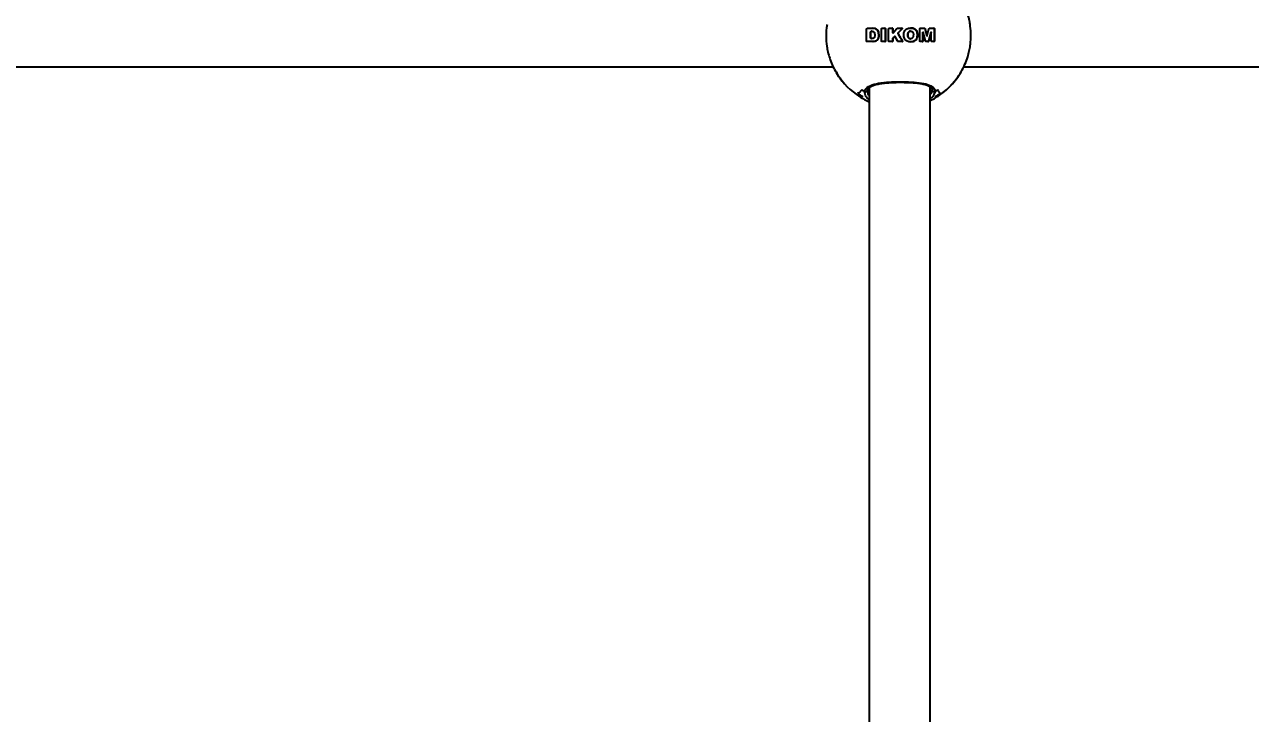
# Model space of a CAD drawing. Header units: millimetres. Extents: x -3362 to 2982, y -2844 to 2289.
# Drawn here: x -501 to -179.4, y 161 to 341.7 of the extents above; entities that cross this region are included whole.
import ezdxf

# ---------------------------------------------------------------- set-up
doc = ezdxf.new("R2010")
doc.units = ezdxf.units.MM
doc.layers.add('DIKOM_ОБЪЕКТ', color=7, linetype='Continuous')
doc.layers.add('DIKOM_РАЗМЕР_ЗОНА', color=7, linetype='Continuous')
doc.styles.add('style1', font='arial.ttf', dxfattribs={"width": 0.8})
doc.dimstyles.new('1-50', dxfattribs={"dimtxt": 300, "dimasz": 200, "dimexe": 100, "dimexo": 0, "dimgap": 100, "dimtad": 1, "dimdec": 0, "dimtxsty": 'style1', "dimcen": 0, "dimclrd": 7, "dimclre": 7, "dimadec": 1, "dimazin": 2, "dimtfac": 1, "dimtdec": 0, "dimtmove": 0, "dimatfit": 3, "dimfxl": 0, "dimlwd": 25, "dimlwe": 18, "dimarcsym": 0})

# ---------------------------------------------------------------- blocks, each defined once
blk = doc.blocks.new('*D1')
at = {"layer": 'Defpoints', "color": 0, "transparency": 16777216}
for p in [(-2911.71, 2288.6), (542, 2288.6), (182.22, -2211.4)]:
    blk.add_point(p, dxfattribs=at)
at = {"layer": 'DIKOM_РАЗМЕР_ЗОНА', "color": 7, "lineweight": 18, "transparency": 16777216}
for p, q in [((542, 2288.6), (-3011.71, 2288.6)), ((182.22, -2211.4), (-3011.71, -2211.4))]:
    blk.add_line(p, q, dxfattribs=at)
at = {"layer": 'DIKOM_РАЗМЕР_ЗОНА', "color": 7, "lineweight": 25, "transparency": 16777216}
blk.add_line((-2911.71, -2011.4), (-2911.71, 2088.6), dxfattribs=at)
at = {"layer": 'DIKOM_РАЗМЕР_ЗОНА', "color": 7, "transparency": 16777216}
for points in [[(-2945.05, 2088.6), (-2878.38, 2088.6), (-2911.71, 2288.6)], [(-2945.05, -2011.4), (-2878.38, -2011.4), (-2911.71, -2211.4)]]:
    blk.add_solid(points, dxfattribs=at)
at = {"layer": 'DIKOM_РАЗМЕР_ЗОНА', "color": 0, "transparency": 16777216, "insert": (-3164.89, 38.6), "char_height": 300, "attachment_point": 5, "rotation": 90, "style": 'style1'}
blk.add_mtext('4500', dxfattribs=at)

msp = doc.modelspace()

# ---------------------------------------------------------------- linework, layer by layer
at = {"layer": 'DIKOM_ОБЪЕКТ'}
for p, q in [((-280.15, 340.62), (-280.05, 340.72)), ((-280.15, 337.45), (-280.15, 340.57)), ((-280.05, 340.72), (-279.94, 340.76)), ((-279.94, 340.76), (-279.85, 340.77)), ((-279.85, 340.77), (-278.51, 340.77)), ((-279.04, 339.77), (-279.04, 338.25)), ((-279.04, 338.25), (-279.04, 339.77)), ((-279.04, 339.77), (-279.04, 339.77)), ((-279.04, 338.25), (-279.04, 338.25)), ((-278.81, 338.05), (-278.81, 338.05)), ((-278.8, 339.97), (-278.8, 339.97)), ((-278.79, 339.97), (-278.61, 339.97)), ((-278.41, 338.08), (-278.79, 338.05)), ((-278.78, 339.97), (-278.78, 339.97)), ((-278.78, 338.05), (-278.78, 338.05)), ((-278.51, 340.77), (-277.8, 340.67)), ((-277.8, 340.67), (-278.51, 340.77)), ((-278.2, 339.81), (-278.11, 339.71)), ((-277.8, 340.67), (-277.65, 340.61)), ((-277.65, 340.61), (-277.8, 340.67)), ((-277.8, 340.67), (-277.8, 340.67)), ((-277.65, 340.61), (-277.13, 340.14)), ((-277.14, 340.14), (-277.65, 340.61)), ((-277.65, 340.61), (-277.65, 340.61)), ((-276.94, 339.7), (-277.14, 340.14)), ((-277.14, 340.14), (-277.13, 340.14)), ((-277.13, 340.14), (-276.94, 339.7)), ((-276.99, 338.15), (-276.86, 338.73)), ((-276.99, 338.15), (-276.98, 338.15)), ((-276.86, 338.73), (-276.98, 338.15)), ((-276.94, 339.7), (-276.86, 338.73)), ((-276.86, 338.73), (-276.94, 339.7)), ((-276.94, 339.7), (-276.94, 339.7)), ((-276.86, 338.73), (-276.86, 338.73)), ((-276.23, 337.45), (-276.23, 340.57)), ((-276.03, 340.77), (-275.33, 340.77)), ((-275.13, 340.57), (-275.13, 337.45)), ((-275.13, 337.45), (-275.13, 340.57)), ((-275.13, 340.57), (-275.13, 340.57)), ((-274.33, 337.45), (-274.33, 340.57)), ((-274.13, 340.77), (-273.44, 340.77)), ((-273.24, 340.57), (-273.24, 339.64)), ((-273.24, 339.64), (-273.24, 340.57)), ((-273.24, 340.57), (-273.24, 340.57)), ((-273.24, 339.64), (-273.24, 339.64)), ((-273.24, 337.91), (-273.24, 337.45)), ((-273.24, 337.45), (-273.24, 337.91)), ((-273.24, 337.91), (-273.24, 337.91)), ((-273.17, 339.56), (-273.16, 339.56)), ((-273.1, 339.59), (-272.22, 340.62)), ((-272.81, 338.55), (-273.1, 338.25)), ((-273.1, 338.25), (-272.81, 338.55)), ((-273.1, 338.25), (-273.1, 338.25)), ((-272.81, 338.55), (-272.81, 338.55)), ((-272.71, 338.59), (-272.71, 338.59)), ((-272.02, 337.43), (-272.58, 338.52)), ((-271.89, 340.77), (-270.85, 340.77)), ((-271.83, 339.27), (-271.83, 339.27)), ((-271.8, 339.59), (-270.79, 340.63)), ((-271.8, 339.59), (-271.79, 339.59)), ((-270.79, 340.63), (-271.79, 339.59)), ((-270.79, 340.63), (-270.79, 340.63)), ((-269.26, 339.36), (-269.26, 338.64)), ((-269.26, 339.36), (-269.26, 339.36)), ((-269.26, 338.64), (-269.26, 339.36)), ((-269.26, 338.64), (-269.14, 338.3)), ((-269.26, 338.64), (-269.26, 338.64)), ((-269.13, 338.3), (-269.26, 338.64)), ((-269.14, 338.3), (-269.13, 338.3)), ((-269.09, 339.77), (-269.09, 339.77)), ((-268.82, 339.96), (-268.82, 339.96)), ((-268.58, 338), (-268.57, 338)), ((-268.56, 340.01), (-268.56, 340.01)), ((-267.88, 340.74), (-268.55, 340.79)), ((-267.85, 338.64), (-267.97, 338.29)), ((-267.88, 340.74), (-267.88, 340.74)), ((-267.84, 339.28), (-267.85, 338.64)), ((-266.87, 338.23), (-266.86, 338.23)), ((-266.84, 339.71), (-266.84, 339.71)), ((-266.18, 337.45), (-266.18, 340.57)), ((-265.98, 340.77), (-264.97, 340.77)), ((-265.31, 337.45), (-265.31, 339.73)), ((-265.31, 339.73), (-265.3, 339.73)), ((-265.3, 339.73), (-265.3, 337.45)), ((-265.28, 339.75), (-265.28, 339.75)), ((-264.68, 337.44), (-265.25, 339.74)), ((-264.28, 338.82), (-264.73, 340.58)), ((-264.72, 340.58), (-264.27, 338.82)), ((-264.28, 338.82), (-264.27, 338.82)), ((-264.23, 338.78), (-264.23, 338.78)), ((-264.18, 338.82), (-263.74, 340.58)), ((-263.21, 339.74), (-263.79, 337.44)), ((-263.79, 337.44), (-263.21, 339.74)), ((-263.49, 340.77), (-262.49, 340.77)), ((-263.21, 339.74), (-263.21, 339.74)), ((-263.18, 339.75), (-263.19, 339.75)), ((-263.16, 337.45), (-263.16, 339.73)), ((-262.3, 337.45), (-262.3, 340.57)), ((-262.3, 340.57), (-262.29, 340.57)), ((-262.29, 340.57), (-262.29, 337.45)), ((-280.14, 337.4), (-280.15, 337.45)), ((-279.93, 337.26), (-280.06, 337.31)), ((-279.85, 337.25), (-279.93, 337.26)), ((-278.5, 337.25), (-279.85, 337.25)), ((-278.37, 337.25), (-278.5, 337.25)), ((-278.49, 337.25), (-278.37, 337.25)), ((-277.84, 337.35), (-278.37, 337.25)), ((-278.37, 337.25), (-277.85, 337.35)), ((-278.37, 337.25), (-278.37, 337.25)), ((-277.85, 337.35), (-277.84, 337.35)), ((-275.33, 337.25), (-276.03, 337.25)), ((-275.13, 337.45), (-275.13, 337.45)), ((-273.44, 337.25), (-274.13, 337.25)), ((-273.24, 337.45), (-273.24, 337.45)), ((-270.79, 337.25), (-271.73, 337.25)), ((-270.7, 337.42), (-270.7, 337.42)), ((-268.54, 337.19), (-267.87, 337.27)), ((-267.87, 337.27), (-267.87, 337.27)), ((-265.5, 337.25), (-265.98, 337.25)), ((-265.31, 337.45), (-265.3, 337.45)), ((-264.03, 337.25), (-264.43, 337.25)), ((-263.79, 337.44), (-263.79, 337.44)), ((-262.49, 337.25), (-262.97, 337.25)), ((-262.3, 337.45), (-262.29, 337.45)), ((-554.66, 330.6), (-288.85, 330.6)), ((-287.97, 329.36), (-287.89, 329.1)), ((-287.78, 328.76), (-287.73, 328.61)), ((-254.66, 330.6), (11.15, 330.6)), ((-279.41, 325.18), (-279.41, 52.54)), ((-263.41, 52.35), (-263.41, 325.37)), ((-280.35, 323.08), (-280.63, 324.18)), ((-279.83, 324.4), (-279.81, 324.31)), ((-262.94, 324.57), (-262.91, 324.65)), ((-262.15, 324.18), (-262.47, 323.36)), ((-261.58, 322.85), (-262.09, 322.78)), ((-261.5, 323.14), (-261.5, 322.86))]:
    msp.add_line(p, q, dxfattribs=at)
for centre, radius, start, end in [((-271.73, 338.85), 18.99, 212.6297, 237.3346), ((-271.75, 338.85), 18.99, 302.6645, 327.3711), ((-271.57, 338.85), 18.67, 234.3734, 239.4081), ((-271.44, 338.76), 17.24, 234.9385, 237.7832), ((-271.36, 338.79), 17.27, 302.2198, 305.0585), ((-271.59, 338.85), 18.67, 300.5919, 305.6266)]:
    msp.add_arc(centre, radius, start, end, dxfattribs=at)
for points, knots in [([(-252.73, 338.86), (-252.76, 339.68), (-252.81, 340.85), (-253.08, 342.56), (-253.42, 344.01), (-253.98, 345.71), (-254.75, 347.44), (-255.74, 349.18), (-256.95, 350.86), (-258.39, 352.43), (-259.93, 353.81), (-261.05, 354.55), (-261.57, 354.88)], [0, 0, 0, 0, 0.129772, 0.183154, 0.271804, 0.364324, 0.464038, 0.568646, 0.677255, 0.789169, 0.9039, 1, 1, 1, 1]), ([(-290.47, 341.74), (-290.54, 341.42), (-290.73, 340.52), (-290.76, 338.54), (-290.71, 336.76), (-290.49, 335.83), (-290.47, 335.73)], [0, 0, 0, 0, 0.17298, 0.481717, 0.944279, 1, 1, 1, 1]), ([(-280.15, 340.57), (-280.15, 340.58), (-280.15, 340.6), (-280.15, 340.61), (-280.15, 340.62)], [0, 0, 0, 0, 0.539262, 1, 1, 1, 1]), ([(-278.79, 339.97), (-278.83, 339.97), (-278.9, 339.97), (-278.97, 339.91), (-279.02, 339.84), (-279.04, 339.8), (-279.04, 339.77)], [0, 0, 0, 0, 0.323724, 0.603238, 0.807326, 1, 1, 1, 1]), ([(-279.04, 339.77), (-279.03, 339.8), (-279.02, 339.84), (-278.98, 339.9), (-278.92, 339.95), (-278.85, 339.97), (-278.81, 339.97), (-278.79, 339.97)], [0, 0, 0, 0, 0.193575, 0.386666, 0.591822, 0.825235, 1, 1, 1, 1]), ([(-279.04, 338.25), (-279.04, 338.22), (-279.03, 338.18), (-278.99, 338.12), (-278.93, 338.08), (-278.87, 338.05), (-278.83, 338.05), (-278.81, 338.05)], [0, 0, 0, 0, 0.194855, 0.389477, 0.596351, 0.83203, 1, 1, 1, 1]), ([(-278.79, 338.05), (-278.82, 338.05), (-278.89, 338.05), (-278.97, 338.1), (-279.02, 338.16), (-279.03, 338.21), (-279.04, 338.24), (-279.04, 338.25)], [0, 0, 0, 0, 0.309821, 0.579066, 0.779634, 0.961003, 1, 1, 1, 1]), ([(-278.61, 339.97), (-278.51, 339.95), (-278.36, 339.92), (-278.24, 339.84), (-278.2, 339.81)], [0, 0, 0, 0, 0.709287, 1, 1, 1, 1]), ([(-278.12, 338.26), (-278.17, 338.21), (-278.26, 338.13), (-278.37, 338.09), (-278.41, 338.08)], [0, 0, 0, 0, 0.617493, 1, 1, 1, 1]), ([(-278.01, 338.5), (-278.03, 338.44), (-278.05, 338.35), (-278.1, 338.28), (-278.12, 338.26)], [0, 0, 0, 0, 0.688495, 1, 1, 1, 1]), ([(-278.11, 339.71), (-278.07, 339.64), (-278.02, 339.55), (-278, 339.45), (-278, 339.43)], [0, 0, 0, 0, 0.786316, 1, 1, 1, 1]), ([(-278, 339.43), (-277.98, 339.17), (-277.95, 338.85), (-278, 338.55), (-278.01, 338.5)], [0, 0, 0, 0, 0.827854, 1, 1, 1, 1]), ([(-277.85, 337.35), (-277.67, 337.43), (-277.32, 337.61), (-277.1, 337.97), (-276.99, 338.15)], [0, 0, 0, 0, 0.489719, 1, 1, 1, 1]), ([(-276.98, 338.15), (-277.08, 337.99), (-277.27, 337.68), (-277.61, 337.45), (-277.8, 337.36), (-277.84, 337.35)], [0, 0, 0, 0, 0.445494, 0.889279, 1, 1, 1, 1]), ([(-276.23, 340.57), (-276.23, 340.59), (-276.22, 340.64), (-276.19, 340.69), (-276.14, 340.74), (-276.08, 340.76), (-276.04, 340.77), (-276.03, 340.77)], [0, 0, 0, 0, 0.210779, 0.421568, 0.633276, 0.854079, 1, 1, 1, 1]), ([(-275.13, 340.57), (-275.14, 340.59), (-275.14, 340.64), (-275.18, 340.7), (-275.24, 340.75), (-275.29, 340.77), (-275.33, 340.77), (-275.34, 340.77)], [0, 0, 0, 0, 0.21964, 0.43883, 0.666547, 0.904071, 1, 1, 1, 1]), ([(-275.33, 340.77), (-275.31, 340.77), (-275.26, 340.76), (-275.19, 340.72), (-275.15, 340.66), (-275.13, 340.6), (-275.13, 340.58), (-275.13, 340.57)], [0, 0, 0, 0, 0.240873, 0.481833, 0.721936, 0.953804, 1, 1, 1, 1]), ([(-274.33, 340.57), (-274.33, 340.59), (-274.33, 340.64), (-274.29, 340.7), (-274.25, 340.74), (-274.19, 340.77), (-274.15, 340.77), (-274.13, 340.77)], [0, 0, 0, 0, 0.207862, 0.415928, 0.622542, 0.831295, 1, 1, 1, 1]), ([(-273.44, 340.77), (-273.42, 340.77), (-273.37, 340.76), (-273.31, 340.72), (-273.26, 340.67), (-273.24, 340.61), (-273.24, 340.58), (-273.24, 340.57)], [0, 0, 0, 0, 0.228841, 0.457649, 0.687824, 0.916882, 1, 1, 1, 1]), ([(-273.24, 340.57), (-273.24, 340.59), (-273.25, 340.64), (-273.29, 340.7), (-273.35, 340.75), (-273.4, 340.77), (-273.43, 340.77), (-273.44, 340.77)], [0, 0, 0, 0, 0.224377, 0.448545, 0.676077, 0.906257, 1, 1, 1, 1]), ([(-273.24, 339.64), (-273.23, 339.63), (-273.23, 339.62), (-273.22, 339.59), (-273.21, 339.58), (-273.18, 339.56), (-273.16, 339.56), (-273.13, 339.57), (-273.12, 339.58), (-273.11, 339.59), (-273.1, 339.59)], [0, 0, 0, 0, 0.130881, 0.262001, 0.393831, 0.52773, 0.662669, 0.79712, 0.930353, 1, 1, 1, 1]), ([(-273.17, 339.56), (-273.17, 339.56), (-273.18, 339.56), (-273.2, 339.57), (-273.22, 339.58), (-273.23, 339.6), (-273.24, 339.62), (-273.24, 339.64), (-273.24, 339.64)], [0, 0, 0, 0, 0.05376, 0.263126, 0.474284, 0.684828, 0.893291, 1, 1, 1, 1]), ([(-273.1, 338.25), (-273.13, 338.21), (-273.2, 338.13), (-273.23, 338.01), (-273.24, 337.93), (-273.24, 337.91)], [0, 0, 0, 0, 0.404755, 0.809857, 1, 1, 1, 1]), ([(-273.24, 337.91), (-273.24, 337.96), (-273.23, 338.06), (-273.17, 338.18), (-273.12, 338.23), (-273.1, 338.25)], [0, 0, 0, 0, 0.401091, 0.80203, 1, 1, 1, 1]), ([(-272.58, 338.52), (-272.59, 338.53), (-272.61, 338.56), (-272.65, 338.58), (-272.7, 338.6), (-272.75, 338.59), (-272.78, 338.57), (-272.8, 338.56), (-272.81, 338.55)], [0, 0, 0, 0, 0.179894, 0.359811, 0.540804, 0.72315, 0.906348, 1, 1, 1, 1]), ([(-272.81, 338.55), (-272.8, 338.56), (-272.77, 338.58), (-272.74, 338.59), (-272.71, 338.59), (-272.71, 338.59)], [0, 0, 0, 0, 0.431827, 0.863621, 1, 1, 1, 1]), ([(-272.22, 340.62), (-272.18, 340.65), (-272.1, 340.72), (-271.98, 340.76), (-271.91, 340.77), (-271.89, 340.77)], [0, 0, 0, 0, 0.427552, 0.855209, 1, 1, 1, 1]), ([(-271.83, 339.27), (-271.84, 339.3), (-271.87, 339.36), (-271.87, 339.45), (-271.84, 339.53), (-271.81, 339.57), (-271.8, 339.59)], [0, 0, 0, 0, 0.274491, 0.548731, 0.822467, 1, 1, 1, 1]), ([(-271.79, 339.59), (-271.81, 339.56), (-271.85, 339.51), (-271.87, 339.42), (-271.86, 339.34), (-271.84, 339.29), (-271.83, 339.27)], [0, 0, 0, 0, 0.273549, 0.546867, 0.820526, 1, 1, 1, 1]), ([(-271.83, 339.27), (-271.64, 338.97), (-271.26, 338.35), (-270.88, 337.73), (-270.7, 337.42)], [0, 0, 0, 0, 0.498644, 1, 1, 1, 1]), ([(-270.7, 337.42), (-270.89, 337.73), (-271.26, 338.35), (-271.64, 338.96), (-271.83, 339.27)], [0, 0, 0, 0, 0.4986, 1, 1, 1, 1]), ([(-270.85, 340.77), (-270.84, 340.77), (-270.82, 340.77), (-270.8, 340.75), (-270.78, 340.73), (-270.77, 340.7), (-270.76, 340.67), (-270.77, 340.65), (-270.78, 340.63), (-270.79, 340.63)], [0, 0, 0, 0, 0.146757, 0.29385, 0.44112, 0.590332, 0.739886, 0.88992, 1, 1, 1, 1]), ([(-270.79, 340.63), (-270.79, 340.63), (-270.77, 340.65), (-270.77, 340.68), (-270.77, 340.71), (-270.78, 340.74), (-270.81, 340.76), (-270.83, 340.77), (-270.85, 340.77), (-270.85, 340.77)], [0, 0, 0, 0, 0.149735, 0.298744, 0.449194, 0.598837, 0.748285, 0.896886, 1, 1, 1, 1]), ([(-270.28, 338.34), (-270.32, 338.69), (-270.38, 339.15), (-270.3, 339.59), (-270.28, 339.69)], [0, 0, 0, 0, 0.776351, 1, 1, 1, 1]), ([(-270.28, 339.69), (-270.22, 339.85), (-270.09, 340.17), (-269.74, 340.53), (-269.46, 340.65), (-269.32, 340.71)], [0, 0, 0, 0, 0.356965, 0.695181, 1, 1, 1, 1]), ([(-269.42, 337.34), (-269.56, 337.41), (-269.84, 337.55), (-270.14, 337.9), (-270.23, 338.2), (-270.28, 338.34)], [0, 0, 0, 0, 0.337048, 0.674123, 1, 1, 1, 1]), ([(-269.32, 340.71), (-269.01, 340.77), (-268.52, 340.87), (-268.05, 340.78), (-267.88, 340.74)], [0, 0, 0, 0, 0.646361, 1, 1, 1, 1]), ([(-269.09, 339.77), (-269.14, 339.69), (-269.22, 339.56), (-269.25, 339.41), (-269.26, 339.36)], [0, 0, 0, 0, 0.666962, 1, 1, 1, 1]), ([(-269.26, 339.36), (-269.23, 339.46), (-269.2, 339.61), (-269.11, 339.73), (-269.09, 339.77)], [0, 0, 0, 0, 0.66707, 1, 1, 1, 1]), ([(-269.14, 338.3), (-269.09, 338.24), (-268.99, 338.12), (-268.79, 338.01), (-268.64, 338), (-268.58, 338)], [0, 0, 0, 0, 0.346898, 0.693666, 1, 1, 1, 1]), ([(-268.51, 338), (-268.59, 338), (-268.74, 338), (-268.96, 338.1), (-269.08, 338.22), (-269.13, 338.29), (-269.13, 338.3)], [0, 0, 0, 0, 0.320721, 0.641355, 0.961026, 1, 1, 1, 1]), ([(-268.82, 339.96), (-268.89, 339.93), (-268.99, 339.88), (-269.07, 339.8), (-269.09, 339.77)], [0, 0, 0, 0, 0.698895, 1, 1, 1, 1]), ([(-269.09, 339.77), (-269.03, 339.83), (-268.95, 339.91), (-268.85, 339.95), (-268.82, 339.96)], [0, 0, 0, 0, 0.69888, 1, 1, 1, 1]), ([(-268.56, 340), (-268.59, 340), (-268.68, 340.01), (-268.76, 339.98), (-268.82, 339.96)], [0, 0, 0, 0, 0.329008, 1, 1, 1, 1]), ([(-268.82, 339.96), (-268.74, 339.99), (-268.6, 340.03), (-268.46, 340), (-268.4, 339.99)], [0, 0, 0, 0, 0.581619, 1, 1, 1, 1]), ([(-267.97, 338.29), (-268.02, 338.23), (-268.11, 338.12), (-268.31, 338.02), (-268.45, 338.01), (-268.51, 338)], [0, 0, 0, 0, 0.348263, 0.696325, 1, 1, 1, 1]), ([(-268.4, 339.99), (-268.31, 339.96), (-268.17, 339.91), (-268.06, 339.81), (-268.02, 339.78)], [0, 0, 0, 0, 0.662555, 1, 1, 1, 1]), ([(-268.02, 339.78), (-267.97, 339.69), (-267.87, 339.54), (-267.85, 339.36), (-267.84, 339.28)], [0, 0, 0, 0, 0.549017, 1, 1, 1, 1]), ([(-267.88, 340.74), (-267.72, 340.68), (-267.4, 340.55), (-267.03, 340.18), (-266.9, 339.86), (-266.84, 339.71)], [0, 0, 0, 0, 0.338135, 0.676392, 1, 1, 1, 1]), ([(-266.84, 339.71), (-266.9, 339.87), (-267.03, 340.18), (-267.41, 340.55), (-267.72, 340.68), (-267.88, 340.74)], [0, 0, 0, 0, 0.330548, 0.660919, 1, 1, 1, 1]), ([(-266.86, 338.23), (-266.94, 338.07), (-267.11, 337.74), (-267.49, 337.43), (-267.76, 337.32), (-267.87, 337.27)], [0, 0, 0, 0, 0.378583, 0.757022, 1, 1, 1, 1]), ([(-267.87, 337.27), (-267.7, 337.35), (-267.37, 337.5), (-267.03, 337.87), (-266.91, 338.13), (-266.87, 338.23)], [0, 0, 0, 0, 0.385594, 0.771358, 1, 1, 1, 1]), ([(-266.87, 338.23), (-266.81, 338.59), (-266.73, 339.09), (-266.82, 339.57), (-266.84, 339.71)], [0, 0, 0, 0, 0.724677, 1, 1, 1, 1]), ([(-266.84, 339.71), (-266.79, 339.35), (-266.73, 338.85), (-266.83, 338.37), (-266.86, 338.23)], [0, 0, 0, 0, 0.724271, 1, 1, 1, 1]), ([(-266.18, 340.57), (-266.18, 340.59), (-266.18, 340.63), (-266.15, 340.69), (-266.11, 340.74), (-266.05, 340.77), (-266.01, 340.77), (-265.98, 340.77)], [0, 0, 0, 0, 0.191214, 0.381626, 0.580601, 0.791015, 1, 1, 1, 1]), ([(-265.31, 339.73), (-265.31, 339.73), (-265.3, 339.74), (-265.3, 339.75), (-265.29, 339.75), (-265.29, 339.75), (-265.28, 339.75), (-265.28, 339.75)], [0, 0, 0, 0, 0.229549, 0.455475, 0.69484, 0.950571, 1, 1, 1, 1]), ([(-265.25, 339.74), (-265.26, 339.74), (-265.26, 339.75), (-265.27, 339.75), (-265.27, 339.75), (-265.28, 339.75), (-265.29, 339.75), (-265.3, 339.74), (-265.3, 339.74), (-265.3, 339.73), (-265.3, 339.73)], [0, 0, 0, 0, 0.123131, 0.247345, 0.378196, 0.51835, 0.66422, 0.809576, 0.948527, 1, 1, 1, 1]), ([(-264.97, 340.77), (-264.94, 340.77), (-264.88, 340.76), (-264.8, 340.71), (-264.74, 340.64), (-264.73, 340.59), (-264.72, 340.58)], [0, 0, 0, 0, 0.285038, 0.570439, 0.836465, 1, 1, 1, 1]), ([(-264.23, 338.78), (-264.23, 338.78), (-264.24, 338.78), (-264.25, 338.79), (-264.27, 338.8), (-264.28, 338.81), (-264.28, 338.82), (-264.28, 338.82)], [0, 0, 0, 0, 0.019191, 0.319595, 0.619241, 0.896697, 1, 1, 1, 1]), ([(-264.27, 338.82), (-264.27, 338.82), (-264.27, 338.8), (-264.26, 338.79), (-264.24, 338.78), (-264.22, 338.78), (-264.21, 338.79), (-264.19, 338.8), (-264.18, 338.81), (-264.18, 338.82), (-264.18, 338.82)], [0, 0, 0, 0, 0.120387, 0.240388, 0.369583, 0.510883, 0.660788, 0.80996, 0.948251, 1, 1, 1, 1]), ([(-263.74, 340.58), (-263.72, 340.61), (-263.69, 340.67), (-263.62, 340.73), (-263.55, 340.76), (-263.5, 340.77), (-263.49, 340.77)], [0, 0, 0, 0, 0.289927, 0.578606, 0.898338, 1, 1, 1, 1]), ([(-263.16, 339.73), (-263.16, 339.73), (-263.16, 339.74), (-263.17, 339.75), (-263.17, 339.75), (-263.18, 339.75), (-263.19, 339.75), (-263.2, 339.75), (-263.21, 339.74), (-263.21, 339.74), (-263.21, 339.74)], [0, 0, 0, 0, 0.113715, 0.227195, 0.348183, 0.486356, 0.64095, 0.805995, 0.963944, 1, 1, 1, 1]), ([(-263.21, 339.74), (-263.21, 339.74), (-263.21, 339.75), (-263.2, 339.75), (-263.19, 339.75), (-263.19, 339.75), (-263.19, 339.75)], [0, 0, 0, 0, 0.296308, 0.591086, 0.920694, 1, 1, 1, 1]), ([(-262.3, 340.57), (-262.3, 340.59), (-262.31, 340.63), (-262.34, 340.68), (-262.38, 340.73), (-262.43, 340.76), (-262.47, 340.77), (-262.5, 340.77)], [0, 0, 0, 0, 0.180159, 0.360108, 0.545111, 0.7544, 1, 1, 1, 1]), ([(-262.49, 340.77), (-262.46, 340.76), (-262.41, 340.76), (-262.35, 340.71), (-262.31, 340.65), (-262.3, 340.6), (-262.3, 340.57), (-262.29, 340.57)], [0, 0, 0, 0, 0.32222, 0.54744, 0.773797, 0.968923, 1, 1, 1, 1]), ([(-261.57, 322.84), (-261.4, 322.93), (-260.57, 323.42), (-259.23, 324.51), (-257.58, 326.11), (-256.16, 327.89), (-254.98, 329.8), (-254.08, 331.74), (-253.46, 333.55), (-253.08, 335.17), (-252.8, 336.89), (-252.76, 338.11), (-252.73, 338.86)], [0, 0, 0, 0, 0.030465, 0.151112, 0.271209, 0.390416, 0.508026, 0.622279, 0.727325, 0.807508, 0.883349, 1, 1, 1, 1]), ([(-290.48, 335.72), (-290.47, 335.61), (-290.36, 334.94), (-290.06, 333.7), (-289.5, 332), (-288.77, 330.32), (-288.13, 329.26), (-287.82, 328.74)], [0, 0, 0, 0, 0.046682, 0.271629, 0.506412, 0.759429, 1, 1, 1, 1]), ([(-280.06, 337.31), (-280.08, 337.32), (-280.11, 337.34), (-280.13, 337.38), (-280.14, 337.4)], [0, 0, 0, 0, 0.555605, 1, 1, 1, 1]), ([(-276.03, 337.25), (-276.05, 337.25), (-276.1, 337.25), (-276.16, 337.29), (-276.2, 337.34), (-276.23, 337.4), (-276.23, 337.43), (-276.23, 337.45)], [0, 0, 0, 0, 0.220242, 0.440906, 0.651164, 0.848072, 1, 1, 1, 1]), ([(-275.13, 337.45), (-275.13, 337.43), (-275.14, 337.38), (-275.17, 337.32), (-275.22, 337.28), (-275.28, 337.25), (-275.31, 337.25), (-275.33, 337.25)], [0, 0, 0, 0, 0.206678, 0.412696, 0.625969, 0.848689, 1, 1, 1, 1]), ([(-275.33, 337.25), (-275.31, 337.25), (-275.26, 337.26), (-275.2, 337.29), (-275.15, 337.35), (-275.13, 337.4), (-275.13, 337.44), (-275.13, 337.45)], [0, 0, 0, 0, 0.228824, 0.457487, 0.685239, 0.90505, 1, 1, 1, 1]), ([(-274.13, 337.25), (-274.15, 337.25), (-274.2, 337.25), (-274.26, 337.28), (-274.3, 337.33), (-274.33, 337.39), (-274.33, 337.43), (-274.33, 337.45)], [0, 0, 0, 0, 0.208546, 0.417111, 0.621617, 0.820502, 1, 1, 1, 1]), ([(-273.24, 337.45), (-273.24, 337.43), (-273.24, 337.38), (-273.28, 337.32), (-273.33, 337.28), (-273.38, 337.25), (-273.42, 337.25), (-273.44, 337.25)], [0, 0, 0, 0, 0.209288, 0.418546, 0.63066, 0.845645, 1, 1, 1, 1]), ([(-273.44, 337.25), (-273.42, 337.25), (-273.37, 337.26), (-273.31, 337.29), (-273.27, 337.34), (-273.24, 337.4), (-273.24, 337.43), (-273.24, 337.45)], [0, 0, 0, 0, 0.214854, 0.429824, 0.645568, 0.860096, 1, 1, 1, 1]), ([(-271.73, 337.25), (-271.77, 337.26), (-271.85, 337.27), (-271.95, 337.33), (-272, 337.39), (-272.02, 337.43)], [0, 0, 0, 0, 0.330766, 0.66151, 1, 1, 1, 1]), ([(-270.8, 337.25), (-270.78, 337.25), (-270.76, 337.26), (-270.72, 337.28), (-270.7, 337.31), (-270.69, 337.35), (-270.69, 337.39), (-270.7, 337.41), (-270.7, 337.42)], [0, 0, 0, 0, 0.171618, 0.343056, 0.514906, 0.687538, 0.86136, 1, 1, 1, 1]), ([(-270.7, 337.42), (-270.69, 337.41), (-270.68, 337.38), (-270.68, 337.34), (-270.7, 337.3), (-270.73, 337.27), (-270.76, 337.26), (-270.78, 337.25), (-270.79, 337.25)], [0, 0, 0, 0, 0.173972, 0.347401, 0.521551, 0.694887, 0.867573, 1, 1, 1, 1]), ([(-267.87, 337.27), (-268.11, 337.23), (-268.63, 337.12), (-269.15, 337.27), (-269.42, 337.34)], [0, 0, 0, 0, 0.468597, 1, 1, 1, 1]), ([(-265.98, 337.25), (-266.01, 337.25), (-266.05, 337.26), (-266.11, 337.29), (-266.16, 337.35), (-266.18, 337.4), (-266.18, 337.44), (-266.18, 337.45)], [0, 0, 0, 0, 0.228327, 0.456759, 0.683289, 0.900244, 1, 1, 1, 1]), ([(-265.51, 337.25), (-265.48, 337.25), (-265.44, 337.25), (-265.38, 337.28), (-265.34, 337.33), (-265.31, 337.39), (-265.31, 337.43), (-265.31, 337.45)], [0, 0, 0, 0, 0.217068, 0.434586, 0.640328, 0.831116, 1, 1, 1, 1]), ([(-265.3, 337.45), (-265.31, 337.43), (-265.31, 337.39), (-265.33, 337.33), (-265.37, 337.29), (-265.42, 337.26), (-265.47, 337.25), (-265.5, 337.25), (-265.5, 337.25)], [0, 0, 0, 0, 0.181803, 0.363826, 0.545767, 0.735267, 0.937699, 1, 1, 1, 1]), ([(-264.43, 337.25), (-264.46, 337.25), (-264.52, 337.26), (-264.6, 337.31), (-264.66, 337.38), (-264.67, 337.43), (-264.68, 337.44)], [0, 0, 0, 0, 0.283999, 0.568214, 0.844261, 1, 1, 1, 1]), ([(-264.04, 337.25), (-264.01, 337.25), (-263.95, 337.26), (-263.87, 337.31), (-263.81, 337.37), (-263.8, 337.42), (-263.79, 337.44)], [0, 0, 0, 0, 0.282078, 0.565073, 0.822877, 1, 1, 1, 1]), ([(-263.79, 337.44), (-263.8, 337.42), (-263.81, 337.37), (-263.86, 337.31), (-263.93, 337.27), (-263.99, 337.25), (-264.02, 337.25), (-264.03, 337.25)], [0, 0, 0, 0, 0.216543, 0.432748, 0.66008, 0.912224, 1, 1, 1, 1]), ([(-262.97, 337.25), (-263, 337.26), (-263.05, 337.27), (-263.12, 337.32), (-263.15, 337.39), (-263.16, 337.43), (-263.16, 337.45)], [0, 0, 0, 0, 0.320894, 0.609102, 0.826758, 1, 1, 1, 1]), ([(-262.29, 337.45), (-262.3, 337.43), (-262.3, 337.39), (-262.32, 337.34), (-262.36, 337.3), (-262.41, 337.26), (-262.46, 337.25), (-262.48, 337.25), (-262.49, 337.25)], [0, 0, 0, 0, 0.169246, 0.338489, 0.511846, 0.706977, 0.934123, 1, 1, 1, 1]), ([(-262.49, 337.25), (-262.47, 337.25), (-262.42, 337.26), (-262.35, 337.3), (-262.31, 337.36), (-262.3, 337.41), (-262.3, 337.44), (-262.3, 337.45)], [0, 0, 0, 0, 0.301105, 0.521286, 0.74264, 0.930853, 1, 1, 1, 1]), ([(-287.82, 328.74), (-287.79, 328.69), (-287.42, 328.03), (-286.82, 327.22), (-286.19, 326.54), (-286.03, 326.36)], [0, 0, 0, 0, 0.062772, 0.75837, 1, 1, 1, 1]), ([(-280.63, 324.18), (-280.62, 324.24), (-280.51, 324.72), (-279.79, 325.51), (-277.73, 326.24), (-275.29, 326.57), (-272.63, 326.71), (-269.85, 326.73), (-266.9, 326.58), (-264.46, 326.2), (-262.8, 325.52), (-262.2, 324.77), (-262.16, 324.29), (-262.15, 324.18)], [0, 0, 0, 0, 0.016179, 0.139893, 0.255654, 0.364059, 0.435114, 0.541734, 0.648231, 0.754187, 0.859594, 0.967107, 1, 1, 1, 1]), ([(-279.8, 324.68), (-279.77, 324.75), (-279.71, 324.95), (-279.32, 325.3), (-278.65, 325.67), (-277.69, 325.99), (-276.49, 326.24), (-275.08, 326.42), (-273.53, 326.52), (-272.43, 326.57), (-271.86, 326.57), (-271.84, 326.57)], [0, 0, 0, 0, 0.077584, 0.206864, 0.330327, 0.461851, 0.594333, 0.726337, 0.861276, 0.995181, 1, 1, 1, 1]), ([(-271.84, 326.57), (-271.31, 326.57), (-270.22, 326.58), (-268.63, 326.53), (-267.12, 326.42), (-265.78, 326.24), (-264.66, 325.99), (-263.81, 325.66), (-263.24, 325.3), (-262.97, 324.91), (-262.87, 324.7), (-262.91, 324.55), (-262.91, 324.55)], [0, 0, 0, 0, 0.108838, 0.222115, 0.334392, 0.44541, 0.555645, 0.663689, 0.77198, 0.880323, 0.998514, 1, 1, 1, 1]), ([(-281.34, 324.65), (-281.52, 324.41), (-281.89, 323.92), (-282.26, 323.75), (-282.45, 323.67)], [0, 0, 0, 0, 0.496486, 1, 1, 1, 1]), ([(-281.34, 324.65), (-281.52, 324.41), (-281.89, 323.92), (-282.26, 323.75), (-282.45, 323.67)], [0, 0, 0, 0, 0.496486, 1, 1, 1, 1]), ([(-282.11, 322.96), (-281.93, 322.84), (-281.14, 322.28), (-280.23, 321.79), (-279.46, 321.5), (-279.41, 321.48)], [0, 0, 0, 0, 0.204627, 0.944005, 1, 1, 1, 1]), ([(-280.63, 324.18), (-280.58, 324.16), (-280.49, 324.11), (-280.32, 324.1), (-280.17, 324.15), (-280.03, 324.24), (-279.93, 324.38), (-279.88, 324.53), (-279.87, 324.62), (-279.87, 324.65)], [0, 0, 0, 0, 0.145327, 0.290768, 0.434639, 0.582119, 0.738526, 0.906203, 1, 1, 1, 1]), ([(-279.87, 324.65), (-279.88, 324.59), (-279.89, 324.46), (-279.99, 324.29), (-280.13, 324.16), (-280.3, 324.1), (-280.47, 324.11), (-280.57, 324.15), (-280.62, 324.18), (-280.63, 324.18)], [0, 0, 0, 0, 0.177687, 0.355443, 0.528446, 0.689334, 0.838847, 0.983045, 1, 1, 1, 1]), ([(-279.41, 322.05), (-279.79, 322.32), (-280.27, 322.66), (-280.34, 323.01), (-280.35, 323.08)], [0, 0, 0, 0, 0.795842, 1, 1, 1, 1]), ([(-279.89, 324.37), (-279.9, 324.39), (-279.91, 324.45), (-279.88, 324.5), (-279.86, 324.52)], [0, 0, 0, 0, 0.451597, 1, 1, 1, 1]), ([(-279.81, 324.31), (-279.85, 323.97), (-279.89, 323.58), (-279.47, 323.18), (-279.41, 323.13)], [0, 0, 0, 0, 0.854481, 1, 1, 1, 1]), ([(-263.41, 323.35), (-263.38, 323.38), (-262.92, 323.78), (-262.93, 324.19), (-262.94, 324.57)], [0, 0, 0, 0, 0.065531, 1, 1, 1, 1]), ([(-262.47, 323.36), (-262.49, 323.24), (-262.58, 322.9), (-263.08, 322.55), (-263.41, 322.33)], [0, 0, 0, 0, 0.340185, 1, 1, 1, 1]), ([(-263.41, 321.8), (-263.29, 321.85), (-262.64, 322.12), (-262.05, 322.52), (-261.57, 322.84)], [0, 0, 0, 0, 0.180737, 1, 1, 1, 1]), ([(-262.91, 324.65), (-262.9, 324.59), (-262.89, 324.46), (-262.79, 324.29), (-262.65, 324.16), (-262.48, 324.1), (-262.31, 324.11), (-262.21, 324.15), (-262.16, 324.18), (-262.15, 324.18)], [0, 0, 0, 0, 0.177687, 0.355443, 0.528446, 0.689334, 0.838847, 0.983045, 1, 1, 1, 1]), ([(-262.15, 324.18), (-262.2, 324.16), (-262.29, 324.11), (-262.46, 324.1), (-262.61, 324.15), (-262.75, 324.24), (-262.85, 324.38), (-262.9, 324.53), (-262.91, 324.62), (-262.91, 324.65)], [0, 0, 0, 0, 0.145325, 0.290764, 0.434633, 0.582111, 0.738516, 0.906209, 1, 1, 1, 1]), ([(-260.72, 323.67), (-260.84, 323.75), (-261.08, 323.92), (-261.32, 324.41), (-261.44, 324.65)], [0, 0, 0, 0, 0.496571, 1, 1, 1, 1]), ([(-260.72, 323.67), (-260.84, 323.75), (-261.08, 323.92), (-261.32, 324.41), (-261.44, 324.65)], [0, 0, 0, 0, 0.496571, 1, 1, 1, 1])]:
    msp.add_open_spline(points, degree=3, knots=knots, dxfattribs=at)

# ---------------------------------------------------------------- dimensions: what is measured, and where the dimension line sits
at = {"layer": 'DIKOM_РАЗМЕР_ЗОНА'}
dim = msp.add_linear_dim(base=(-2911.71, 2288.6), p1=(182.22, -2211.4), p2=(542, 2288.6), angle=90, dimstyle='1-50', dxfattribs=at)
dim.commit()
dim.dimension.update_dxf_attribs({"geometry": '*D1', "text_midpoint": (-2911.71, 38.6), "dimtype": 160})

doc.saveas('drawing.dxf')
